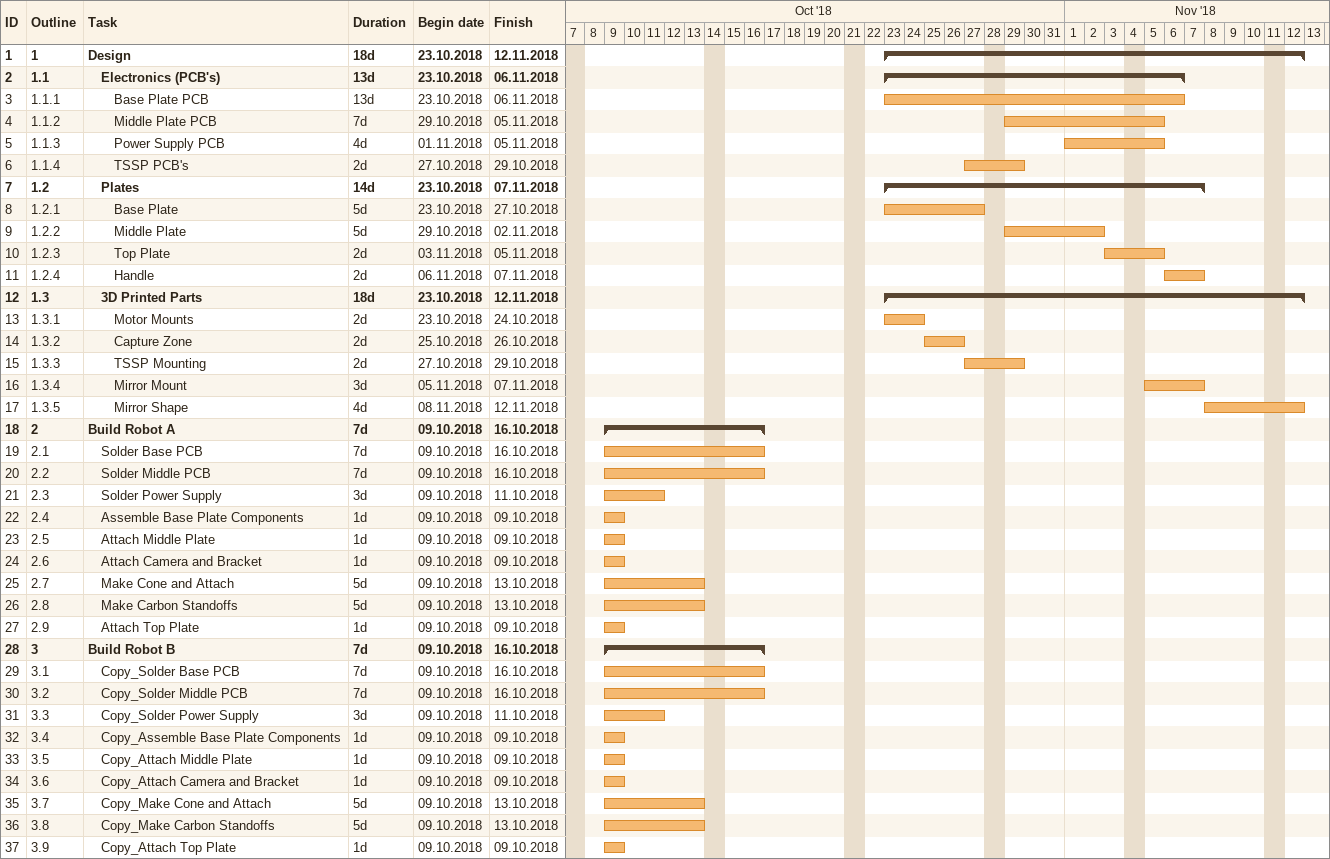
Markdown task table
| ID | WBS | Task | Duration | Start | Finish |
|---|---|---|---|---|---|
| 1 | 1 | **Design** | 18d | 2018-10-23 | 2018-11-12 |
| 2 | 1.1 | **Electronics (PCB's)** | 13d | 2018-10-23 | 2018-11-06 |
| 3 | 1.1.1 | Base Plate PCB | 13d | 2018-10-23 | 2018-11-06 |
| 4 | 1.1.2 | Middle Plate PCB | 7d | 2018-10-29 | 2018-11-05 |
| 5 | 1.1.3 | Power Supply PCB | 4d | 2018-11-01 | 2018-11-05 |
| 6 | 1.1.4 | TSSP PCB's | 2d | 2018-10-27 | 2018-10-29 |
| 7 | 1.2 | **Plates** | 14d | 2018-10-23 | 2018-11-07 |
| 8 | 1.2.1 | Base Plate | 5d | 2018-10-23 | 2018-10-27 |
| 9 | 1.2.2 | Middle Plate | 5d | 2018-10-29 | 2018-11-02 |
| 10 | 1.2.3 | Top Plate | 2d | 2018-11-03 | 2018-11-05 |
| 11 | 1.2.4 | Handle | 2d | 2018-11-06 | 2018-11-07 |
| 12 | 1.3 | **3D Printed Parts** | 18d | 2018-10-23 | 2018-11-12 |
| 13 | 1.3.1 | Motor Mounts | 2d | 2018-10-23 | 2018-10-24 |
| 14 | 1.3.2 | Capture Zone | 2d | 2018-10-25 | 2018-10-26 |
| 15 | 1.3.3 | TSSP Mounting | 2d | 2018-10-27 | 2018-10-29 |
| 16 | 1.3.4 | Mirror Mount | 3d | 2018-11-05 | 2018-11-07 |
| 17 | 1.3.5 | Mirror Shape | 4d | 2018-11-08 | 2018-11-12 |
| 18 | 2 | **Build Robot A** | 7d | 2018-10-09 | 2018-10-16 |
| 19 | 2.1 | Solder Base PCB | 7d | 2018-10-09 | 2018-10-16 |
| 20 | 2.2 | Solder Middle PCB | 7d | 2018-10-09 | 2018-10-16 |
| 21 | 2.3 | Solder Power Supply | 3d | 2018-10-09 | 2018-10-11 |
| 22 | 2.4 | Assemble Base Plate Components | 1d | 2018-10-09 | 2018-10-09 |
| 23 | 2.5 | Attach Middle Plate | 1d | 2018-10-09 | 2018-10-09 |
| 24 | 2.6 | Attach Camera and Bracket | 1d | 2018-10-09 | 2018-10-09 |
| 25 | 2.7 | Make Cone and Attach | 5d | 2018-10-09 | 2018-10-13 |
| 26 | 2.8 | Make Carbon Standoffs | 5d | 2018-10-09 | 2018-10-13 |
| 27 | 2.9 | Attach Top Plate | 1d | 2018-10-09 | 2018-10-09 |
| 28 | 3 | **Build Robot B** | 7d | 2018-10-09 | 2018-10-16 |
| 29 | 3.1 | Copy_Solder Base PCB | 7d | 2018-10-09 | 2018-10-16 |
| 30 | 3.2 | Copy_Solder Middle PCB | 7d | 2018-10-09 | 2018-10-16 |
| 31 | 3.3 | Copy_Solder Power Supply | 3d | 2018-10-09 | 2018-10-11 |
| 32 | 3.4 | Copy_Assemble Base Plate Components | 1d | 2018-10-09 | 2018-10-09 |
| 33 | 3.5 | Copy_Attach Middle Plate | 1d | 2018-10-09 | 2018-10-09 |
| 34 | 3.6 | Copy_Attach Camera and Bracket | 1d | 2018-10-09 | 2018-10-09 |
| 35 | 3.7 | Copy_Make Cone and Attach | 5d | 2018-10-09 | 2018-10-13 |
| 36 | 3.8 | Copy_Make Carbon Standoffs | 5d | 2018-10-09 | 2018-10-13 |
| 37 | 3.9 | Copy_Attach Top Plate | 1d | 2018-10-09 | 2018-10-09 |
